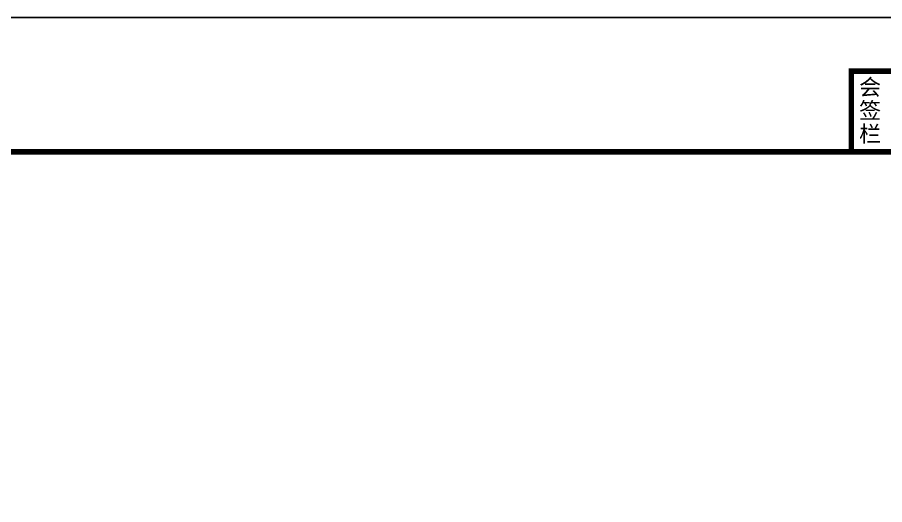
# Model space of a CAD drawing. Extents: x -12446 to 284554, y -295110 to 165007.
# Drawn here: x 78649 to 94774, y -199067 to -190010 of the extents above; entities that cross this region are included whole.
import ezdxf
from ezdxf.enums import TextEntityAlignment as Align

# ---------------------------------------------------------------- set-up
doc = ezdxf.new("R2010")
doc.units = 0
doc.header["$LTSCALE"] = 1000
doc.layers.get('0').update_dxf_attribs({"linetype": 'CONTINUOUS'})
for name, color, linetype in [('A-Anno-Note', 241, 'CONTINUOUS'), ('AX-14-E$0$AX-31-B01$0$A-Grid-Iden', 11, 'CONTINUOUS'), ('AX-31-B01$0$A-Grid-Iden', 11, 'CONTINUOUS')]:
    doc.layers.add(name, color=color, linetype=linetype)
doc.styles.add('AX-14-E$0$AX-31-B01$0$JZFZ-LOGO-CHB', font='', dxfattribs={"width": 0.8})
doc.styles.add('AX-31-B01$0$JZFZ-LOGO-CHB', font='', dxfattribs={"width": 0.8})
doc.styles.get('AX-14-E$0$AX-31-B01$0$JZFZ-LOGO-CHB').set_extended_font_data('YouYuan')
doc.styles.get('AX-31-B01$0$JZFZ-LOGO-CHB').set_extended_font_data('YouYuan')

# ---------------------------------------------------------------- blocks, each defined once
blk = doc.blocks.new('*U192')
at = {"color": 4}
blk.add_lwpolyline([(-1041, -10), (10, -10), (10, 584), (-1041, 584)], close=True, dxfattribs=at)
at = {"color": 4, "const_width": 1}
for points in [[(-1016, 574), (-1031, 574), (-1031, 462), (-1016, 462)], [(-1016, 0), (0, 0), (0, 574), (-1016, 574)]]:
    blk.add_lwpolyline(points, close=True, dxfattribs=at)
at = {"style": 'AX-31-B01$0$JZFZ-LOGO-CHB'}
for s, p in [('会', (-1026.54, 465.49)), ('签', (-1022.19, 465.49)), ('栏', (-1017.84, 465.49))]:
    blk.add_text(s, height=3, rotation=90, dxfattribs=at).set_placement(p, align=Align.CENTER)
blk = doc.blocks.new('*U400')
at = {"color": 4}
blk.add_lwpolyline([(-1041, -10), (10, -10), (10, 584), (-1041, 584)], close=True, dxfattribs=at)
at = {"color": 4, "const_width": 1}
for points in [[(-1016, 574), (-1031, 574), (-1031, 462), (-1016, 462)], [(-1016, 0), (0, 0), (0, 574), (-1016, 574)]]:
    blk.add_lwpolyline(points, close=True, dxfattribs=at)
at = {"style": 'AX-14-E$0$AX-31-B01$0$JZFZ-LOGO-CHB'}
for s, p in [('会', (-1026.54, 465.49)), ('签', (-1022.19, 465.49)), ('栏', (-1017.84, 465.49))]:
    blk.add_text(s, height=3, rotation=90, dxfattribs=at).set_placement(p, align=Align.CENTER)
blk = doc.blocks.new('AX-14-E')
at = {"layer": 'AX-14-E$0$AX-31-B01$0$A-Grid-Iden', "linetype": 'ByBlock', "xscale": 100, "yscale": 100, "zscale": 100, "rotation": 270}
blk.add_blockref('*U400', (47954, -294110), dxfattribs=at)

msp = doc.modelspace()

# ---------------------------------------------------------------- block references
at = {"layer": 'AX-31-B01$0$A-Grid-Iden', "linetype": 'ByBlock', "xscale": 100, "yscale": 100, "zscale": 100, "rotation": 270}
msp.add_blockref('*U192', (47954, -294110), dxfattribs=at)

# ---------------------------------------------------------------- next in the draw order: block references
at = {"layer": 'A-Anno-Note'}
msp.add_blockref('AX-14-E', (0, 0), dxfattribs=at)

doc.saveas('drawing.dxf')
